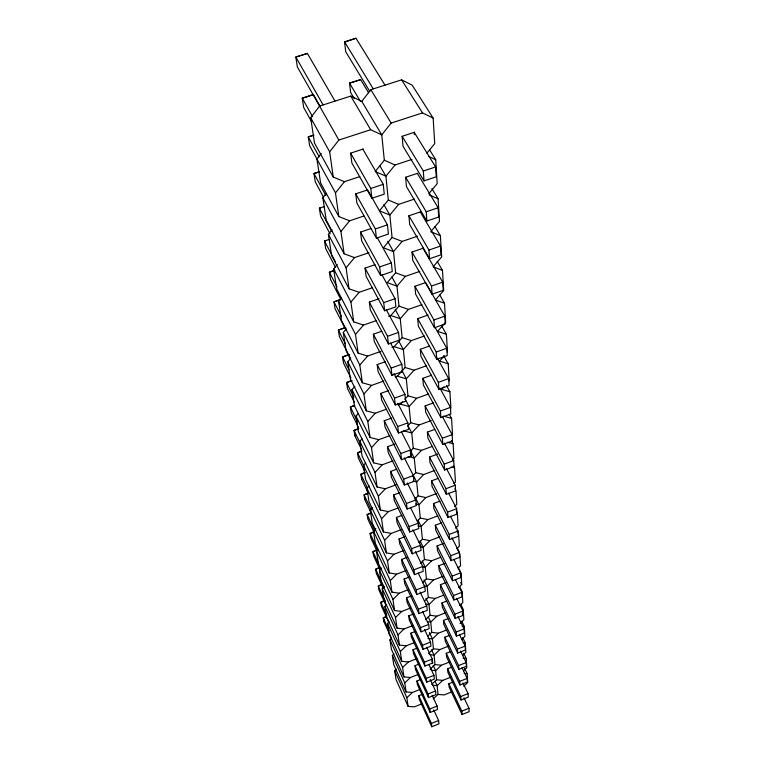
<?xml version="1.0" encoding="UTF-8"?>
<svg xmlns="http://www.w3.org/2000/svg" width="765" height="765" viewBox="0 0 765 765"><rect width="100%" height="100%" fill="white"/><g stroke="black" fill="none" stroke-linecap="round" stroke-linejoin="round"><path stroke-width="1.15" d="M361.616 449.734L354.874 435.859L355.362 434.185M368.261 493.09L361.635 479.244L362.103 477.647M371.446 513.564L364.809 499.602L365.268 498.044M391.211 637.771L383.829 621.582L384.422 619.545M359.799 176.619L344.413 181.697L333.234 177.04L314.52 143.065L310.676 117.753L319.569 106.067L350.743 96.103L361.769 101.363L381.764 134.86L384.317 160.229L375.185 171.542L385.914 176.189L388.314 200.028L379.44 210.815L389.825 215.042L392.082 237.475L383.447 247.774L393.497 251.628L395.629 272.78L387.233 282.62L396.968 286.129L398.976 306.115L390.8 315.534L388.62 316.299M321.262 153.44L316.94 159.005L320.554 182.806L338.828 216.571L349.624 220.808L363.977 215.998M361.769 101.363L370.853 89.677L401.625 79.847L412.201 85.192L433.162 118.116L434.73 143.638L426.841 153.21M333.234 177.04L329.677 151.824L338.857 140.052L370.652 129.734L381.764 134.86L391.154 123.079L422.519 112.904L433.162 118.116M368.988 252.689L354.52 257.614L344.087 253.76L326.244 220.234L322.84 197.81L326.349 193.392M338.828 216.571L335.481 192.895L344.413 181.697M372.622 287.659L359.148 292.307L349.041 288.807L331.608 255.548L328.395 234.386L332.115 229.777M344.087 253.76L340.941 231.489L349.624 220.808M411.914 159.416L395.036 164.982L385.914 176.189L380.014 166.091M376.609 320.497L363.509 325.068L353.717 321.883L336.676 288.912L333.636 268.907L337.269 264.499M349.041 288.807L346.076 267.807L354.52 257.614M414.544 199.043L398.68 204.36L389.825 215.042L383.896 204.685M428.888 193.583L437.178 183.686L435.715 159.703L429.538 149.768M380.903 351.365L367.64 356.05L358.144 353.153L341.477 320.497L338.599 301.553L341.429 298.168M353.717 321.883L350.915 302.051L359.148 292.307M417.508 236.184L402.122 241.415L393.497 251.628L387.721 241.338M383.896 380.989L371.551 385.397L362.333 382.768L346.019 350.427L343.294 332.469L346.335 328.902M431.422 230.839L439.493 221.391L438.106 198.804L431.909 188.611M358.144 353.153L355.486 334.401L363.509 325.068M419.784 271.393L405.354 276.366L396.968 286.129L391.89 276.949M386.191 409.294L375.261 413.243L366.301 410.843L350.332 378.838L347.74 361.788L350.714 358.364M362.333 382.768L359.818 365.001L367.64 356.05M421.907 304.671L408.414 309.385L400.248 318.728L402.151 337.633L394.176 346.669L391.967 347.453M389.921 435.62L378.78 439.684L370.069 437.504L354.434 405.842L351.976 389.634L354.874 386.335M366.301 410.843L363.92 393.994L371.551 385.397M424.432 335.978L411.312 340.616L403.346 349.586L405.154 367.496L397.379 376.17L395.132 376.973M393 460.836L382.137 464.833L373.655 462.854L358.336 431.536L355.993 416.112L358.364 413.463M370.069 437.504L367.802 421.505L375.261 413.243M426.268 365.842L414.056 370.212L406.292 378.818L407.994 395.821L404.962 399.158M396.433 484.656L385.321 488.787L377.069 486.989L362.055 456.017L359.827 441.319L362.141 438.766M398.221 404.953L400.411 404.159L402.686 401.654M444.341 355.868L439.598 361.08L448.204 363.815L449.256 380.951M373.655 462.854L371.503 447.64L378.78 439.684M428.563 393.994L416.657 398.288L409.084 406.569L410.7 422.72L407.735 425.933M398.125 507.96L388.362 511.613L380.32 509.997L365.603 479.368L363.471 465.34L365.737 462.882M443.853 386.803L441.539 389.309L449.916 391.795L450.91 408.08M377.069 486.989L375.022 472.502L382.137 464.833M431.259 420.549L419.124 424.977L411.733 432.942L413.272 448.3L410.059 451.742M401.281 529.629L391.269 533.406L383.428 531.943L368.998 501.668L366.961 488.271L369.17 485.89M380.32 509.997L378.369 496.179L385.321 488.787M432.235 446.397L421.477 450.356L414.257 458.034L415.72 472.665L412.584 475.983M403.824 550.513L394.042 554.233L386.392 552.904L372.23 522.983L370.289 510.178L372.727 507.587M383.428 531.943L381.563 518.756L388.362 511.613M434.721 470.446L423.724 474.53L416.657 481.94L418.063 495.892L414.984 499.086M375.864 528.615L373.463 531.12L375.328 543.38L389.222 572.956L396.691 574.142L406.263 570.48M452.402 460.138L453.999 458.484L453.1 443.719L451.407 440.573M386.392 552.904L384.604 540.31L391.269 533.406M436.595 493.559L425.856 497.585L418.952 504.737L420.291 518.058L417.279 521.147M378.293 562.916L376.514 551.173L378.073 549.557M453.875 483.528L455.433 481.921L454.573 467.836L453.473 465.761M389.222 572.956L387.52 560.908L394.042 554.233M437.819 515.849L427.893 519.588L421.132 526.511L422.414 539.229L419.105 542.595M410.241 608.146L401.673 611.474L394.539 610.518L381.142 581.639L379.43 570.384L381.725 568.032M454.515 506.621L456.801 504.298L455.978 490.853L454.907 488.806M412.87 625.54L404.006 628.993L397.025 628.151L383.867 599.607L382.232 588.801L384.479 586.526M407.994 589.834L399.234 593.21L391.938 592.139L390.303 580.606L396.691 574.142M439.54 536.934L429.844 540.625L423.227 547.31L424.451 559.483L420.396 563.556M455.596 528.213L458.111 525.689L457.327 512.837L456.236 510.733M413.846 642.83L406.244 645.813L399.416 645.067L386.488 616.858L384.919 606.482L386.602 604.799M394.539 610.518L392.971 599.473L399.234 593.21M440.583 557.341L431.709 560.745L425.225 567.219L426.401 578.875L422.423 582.825M456.896 548.591L459.363 546.143L458.608 533.846L457.011 530.728M416.906 658.617L408.395 661.974L401.721 661.314L389.012 633.439L387.492 623.465L389.146 621.83M397.025 628.151L395.524 617.546L401.673 611.474M443.27 576.246L433.497 580.004L427.147 586.286L428.266 597.455L424.374 601.28M458.149 568.108L460.568 565.727L459.841 553.956L457.221 548.811M418.197 674.443L410.47 677.503L403.93 676.929L391.431 649.389L389.978 639.789L391.603 638.201M399.416 645.067L397.982 634.893L404.006 628.993M443.71 595.17L435.209 598.469L428.983 604.56L430.064 615.27L425.474 619.727M458.56 587.568L461.716 584.508L461.018 573.215L457.824 566.894M420.042 689.428L412.459 692.459L406.052 691.952L393.765 664.737L392.359 655.5L393.956 653.951M401.721 661.314L400.334 651.541L406.244 645.813M445.641 612.755L436.844 616.179L430.743 622.088L427.348 621.649M427.501 636.499L431.776 632.378L438.422 633.191L447.037 629.805M459.717 605.488L462.815 602.514L462.156 591.68L459.536 586.468M421.821 703.867L414.372 706.85L408.099 706.42L396.012 679.521L394.654 670.618L396.222 669.117M403.93 676.929L402.6 667.529L408.395 661.974M438.422 633.191L432.435 638.928L428.008 638.402M428.39 653.616L433.43 648.806L439.942 649.523L448.386 646.196M460.081 623.418L463.877 619.803L463.236 609.399L460.673 604.245M406.052 691.952L404.771 682.915L410.47 677.503M439.942 649.523L434.061 655.108L429.72 654.649M430.073 669.279L435.017 664.603L441.395 665.234L449.065 662.194M461.486 639.626L464.891 636.413L464.279 626.42L461.668 621.123M408.099 706.42L406.865 697.718L412.459 692.459M441.395 665.234L435.629 670.666L431.374 670.255M431.69 684.35L436.547 679.808L442.792 680.362L451.398 676.929M462.529 655.509L465.866 652.382L465.283 642.772L462.71 637.541M442.792 680.362L437.131 685.631L432.961 685.287M433.248 698.866L438.02 694.448L444.149 694.916L451.532 691.962M463.533 670.79L466.813 667.759L466.239 658.502L463.724 653.339M463.695 686.253L467.711 682.552L467.166 673.649L464.594 668.333M334.946 100.98L307.387 53.426L295.816 57.04L297.365 66.966L338.857 140.052M385.063 85.25L355.974 38.25L345.933 41.712M319.885 105.895L313.44 94.564L304.738 97.566M358.221 80.564L360.592 79.579L368.567 92.756M438.613 720.515L438.957 723.853L431.785 726.75L431.412 723.422L438.613 720.515L433.726 709.91M468.974 708.256L469.184 711.641L462.06 714.51L461.821 711.144L468.974 708.256L463.963 697.756M437.121 706.047L437.475 709.518L430.169 712.454L429.777 709.002L437.121 706.047L432.149 695.308M468.075 693.616L468.285 697.125L461.037 700.042L460.779 696.542L468.075 693.616L462.968 682.982M431.785 726.75L419.22 699.191L418.79 695.777L422.863 694.151M462.06 714.51L449.16 687.219L448.864 683.767L452.909 682.151M435.572 691.005L435.945 694.61L428.486 697.594L428.075 694.008L435.572 691.005L430.207 679.492M467.138 678.392L467.358 682.036L459.956 685L459.698 681.366L467.138 678.392L461.936 667.635M430.169 712.454L417.384 684.56L416.935 681.022L420.052 679.779M461.037 700.042L447.898 672.416L447.592 668.83L451.704 667.195M433.956 675.361L434.338 679.119L426.727 682.151L426.306 678.402L433.956 675.361L428.993 664.766M466.162 662.557L466.392 666.353L458.847 669.365L458.579 665.579L466.162 662.557L460.549 651.025M428.486 697.594L415.472 669.356L415.013 665.674L419.239 664.001M459.956 685L446.588 657.039L446.263 653.32L450.461 651.656M432.273 659.076L432.674 662.987L424.91 666.057L424.47 662.165L432.273 659.076L426.717 647.276M465.139 646.081L465.388 650.03L457.68 653.081L457.403 649.141L465.139 646.081L459.421 634.405M430.523 642.112L430.944 646.176L423.007 649.303L422.548 645.239L430.523 642.112L424.565 629.547M464.087 628.916L464.336 633.028L456.476 636.126L456.179 632.024L464.087 628.916L457.948 616.485M426.727 682.151L413.483 653.559L413.004 649.734L417.327 648.031M458.847 669.365L445.22 641.06L444.886 637.188L449.17 635.505M424.91 666.057L411.417 637.111L410.92 633.133L415.328 631.412M457.68 653.081L443.805 624.441L443.461 620.415L447.831 618.703M411.513 595.897L406.483 597.838L407.028 602.16L421.027 631.833L429.136 628.658L428.696 624.412L422.624 611.694M446.387 582.423L440.411 584.737L440.783 589.107L455.213 618.455L463.246 615.309L462.978 611.015L456.724 598.431M421.027 631.833L420.549 627.596L428.696 624.412M455.213 618.455L454.907 614.171L462.978 611.015M386.813 616.064L383.265 617.967L383.829 621.582M386.22 616.819L383.265 617.967L389.194 630.953M426.784 605.937L427.243 610.374L418.962 613.597L418.465 609.169L426.784 605.937L420.081 591.986M461.831 592.33L462.108 596.815L453.903 600.009L453.578 595.533L461.831 592.33L455.443 579.602M423.007 649.303L409.275 619.994L408.749 615.854L413.674 613.941M456.476 636.126L442.323 607.133L441.969 602.944L446.846 601.041M384.441 600.41L380.827 602.323L381.41 606.071L388.754 622.098M384.843 600.774L380.827 602.323L386.727 615.184M424.795 586.64L425.273 591.278L416.801 594.548L416.284 589.92L424.795 586.64L418.187 573.004M460.626 572.822L460.913 577.508L452.526 580.75L452.192 576.074L460.626 572.822L453.817 559.339M382.385 584.527L378.293 586.095L378.905 589.978L385.876 605.115M404.455 536.887L399.091 538.923L399.703 543.848L414.544 574.63L423.208 571.312L422.71 566.454L415.452 551.594M441.721 522.791L435.333 525.211L435.754 530.183L451.092 560.611L459.669 557.322L459.373 552.416L451.876 537.728M418.962 613.597L404.695 583.561L404.13 579.048L409.265 577.078M453.903 600.009L439.177 570.308L438.794 565.746L444.895 563.403M414.544 574.63L413.999 569.791L422.71 566.454M451.092 560.611L450.738 555.725L459.373 552.416M381.984 584.173L378.293 586.095L385.292 601.261M325.756 240.573L324.503 241.042L325.68 248.558L335.481 267.32M420.53 545.33L421.056 550.408L412.182 553.784L411.608 548.725L420.53 545.33L412.861 529.743M458.053 531.063L458.369 536.198L449.591 539.545L449.227 534.419L458.053 531.063L450.394 516.193M379.43 567.314L375.672 569.246L376.294 573.281L383.236 588.266M379.842 567.649L375.672 569.246L384.135 587.482M416.801 594.548L402.256 564.14L401.663 559.425L406.913 557.427M452.526 580.75L437.504 550.685L437.102 545.923L443.346 543.542M399.569 492.765L393.573 494.993L394.252 500.396L409.705 531.943L418.79 528.51L418.245 523.183L410.413 507.415M438.24 478.364L431.546 480.85L432.015 486.311L448.013 517.465L457.011 514.07L456.676 508.687L448.567 493.109M376.782 549.806L372.938 551.737L373.597 555.935L380.148 570.002M377.193 550.121L372.938 551.737L391.938 592.139M374.018 531.598L370.097 533.53L370.786 537.9L376.81 550.762M374.439 531.904L370.097 533.53L378.178 550.733M409.705 531.943L409.103 526.636L418.245 523.183M448.013 517.465L447.63 512.101L456.676 508.687M415.844 499.956L416.418 505.55L407.114 509.031L406.483 503.456L415.844 499.956L407.305 482.935M455.232 485.22L455.577 490.872L446.368 494.324L445.966 488.692L455.232 485.22L446.387 468.409M412.182 553.784L397.035 522.619L396.394 517.465L401.893 515.4M449.591 539.545L433.927 508.744L433.487 503.542L440.018 501.085M371.149 512.655L367.152 514.596L367.86 519.139L387.52 560.908M371.58 512.942L367.152 514.596L374.697 530.575M404.389 484.972L403.719 479.12L413.32 475.553L413.932 481.424L404.389 484.972L388.257 452.67L387.501 446.722L394.864 444.025M453.712 460.578L454.075 466.507L444.628 470.016L444.207 464.097L453.712 460.578L444.408 443.098M368.166 492.928L364.073 494.869L364.809 499.602M368.032 493.396L364.073 494.869L371.245 509.949M365.058 472.368L360.87 474.31L361.635 479.244M364.915 472.827L360.87 474.31L367.525 488.194M391.785 418.006L384.24 420.74L385.024 426.994L401.52 459.679L411.312 456.074L410.671 449.887L401.501 431.976M433.688 402.811L425.149 405.909L425.694 412.22L442.811 444.475L452.498 440.908L452.115 434.663L442.591 416.982M407.114 509.031L391.326 477.111L390.609 471.441L396.758 469.175M446.368 494.324L430.007 462.796L429.519 457.078L437.637 454.075M401.52 459.679L400.822 453.511L410.671 449.887M442.811 444.475L442.361 438.249L452.115 434.663M388.553 390.619L380.807 393.401L381.639 399.98L398.498 433.038L408.558 429.375L407.888 422.863L397.724 403.251M431.556 375.194L422.796 378.331L423.37 384.977L440.889 417.585L450.843 413.951L450.432 407.382L439.875 388.037M361.807 450.929L357.523 452.87L358.326 458.015L364.561 470.934M361.654 451.36L357.523 452.87L364.685 467.692M444.628 470.016L427.903 438.125L427.386 432.12L434.673 429.461M398.498 433.038L397.762 426.545L407.888 422.863M440.889 417.585L440.42 411.025L450.432 407.382M385.378 361.692L377.193 364.599L378.063 371.541L395.323 404.962L405.651 401.233L404.943 394.358L393.994 373.492M429.318 346.096L420.32 349.289L420.922 356.289L438.871 389.242L449.093 385.55L448.663 378.618L437.274 358.039M358.795 428.41L354.032 430.475L354.874 435.859M358.259 428.945L354.032 430.475L360.812 444.389M354.3 405.354L350.389 407.076L351.269 412.698L358.527 427.52M354.711 405.526L350.389 407.076L357.685 421.936M395.323 404.962L394.539 398.106L404.943 394.358M438.871 389.242L438.374 382.328L448.663 378.618M381.783 331.255L373.377 334.2L374.295 341.534L391.957 375.319L402.581 371.522L401.835 364.264L390.619 343.169M428.104 314.998L417.709 318.651L418.34 326.033L436.739 359.33L447.238 355.582L446.789 348.257L435.113 327.468M351.565 380.54L346.574 382.596L347.492 388.486L354.367 402.38M352.101 380.635L346.574 382.596L353.87 397.331M391.957 375.319L391.135 368.07L401.835 364.264M436.739 359.33L436.222 352.024L446.789 348.257M398.546 332.431L399.34 340.109L388.41 343.973L387.539 336.304L398.546 332.431L386.287 309.701M434.482 327.716L433.937 319.98L444.809 316.155L425.636 282.581L414.946 286.282L415.615 294.095L434.482 327.716L445.287 323.901L444.809 316.155M348.697 354.558L342.577 356.959L343.533 363.126L350.944 377.967M349.615 354.482L342.577 356.959L348.955 369.715M375.099 264.68L365.068 268.113L366.1 276.318L384.642 310.772L395.907 306.851L395.065 298.704L381.926 274.721M423.418 248.147L412.019 252.048L412.727 260.31L432.101 294.238L443.222 290.365L442.715 282.151L423.035 248.281M345.694 327.334L338.388 330.088L339.392 336.552L350.533 358.632M345.608 327.573L338.388 330.088L345.311 343.781M388.41 343.973L370.317 309.844L369.342 302.089L379.077 298.713M384.642 310.772L383.724 302.644L395.065 298.704M432.101 294.238L431.517 286.043L442.715 282.151M340.435 299.488L333.989 301.879L335.041 308.668L345.876 329.887M340.329 299.689L333.989 301.879L341.601 316.767M391.374 262.911L392.263 271.565L380.654 275.553L379.679 266.918L391.374 262.911L377.145 237.399M440.497 246.081L441.032 254.802L429.567 258.742L428.945 250.04L440.497 246.081L420.272 211.943M333.827 270.6L329.371 272.235L330.48 279.368L340.798 299.354M334.793 270.389L329.371 272.235L337.002 286.99M376.409 238.125L388.391 234.061L387.444 224.862L367.582 189.902L355.744 193.832L356.901 203.079L376.409 238.125L375.376 228.936L355.744 193.832M417.747 173.234L405.641 177.26L406.435 186.564L426.88 221.028L438.699 217.021L438.135 207.755L417.336 173.368M329.093 239.445L324.503 241.042L335.453 261.926M380.654 275.553L361.635 240.793L360.545 232.082L370.987 228.563M429.567 258.742L409.677 224.537L408.931 215.768L420.664 211.809M375.376 228.936L387.444 224.862M426.88 221.028L426.22 211.771L438.135 207.755M363.289 149.003L350.628 153.134L351.862 162.983L371.895 198.269L384.269 194.138L383.255 184.327L362.859 149.137M414.64 132.221L402.141 136.304L402.992 146.211L424.011 180.884L436.222 176.82L435.62 166.942L414.219 132.355L414.381 134.564M371.895 198.269L370.786 188.477L383.255 184.327M424.011 180.884L423.313 171.025L435.62 166.942M324.589 206.464L319.378 208.185L320.611 216.103L330.078 233.956M319.273 171.781L313.975 173.521L315.276 181.879L323.672 197.466M319.349 171.838L313.975 173.521L325.785 195.381M320.678 207.764L319.378 208.185L331.694 231.326M313.717 135.128L308.266 136.887L309.643 145.733L335.481 192.895M313.803 135.252L308.266 136.887L319.187 156.777M357.169 80.899L349.509 83.098L350.638 92.508L354.252 98.609M313.44 94.564L302.223 98.13L303.686 107.483L311.738 121.951M360.592 79.579L349.509 83.098L360.43 101.42M307.387 53.426L295.816 57.04L323.05 104.786M369.868 91.571L345.751 51.791L344.556 41.817L355.974 38.25M303.667 97.91L302.223 98.13L312.636 116.749M464.126 673.363L467.166 673.649M463.131 658.177L466.239 658.502M463.169 642.524L465.283 642.772M462.117 626.143L464.279 626.42M430.064 615.27L436.844 616.179M425.512 604.073L428.983 604.56L425.933 598.24M428.266 597.455L435.209 598.469M424.106 585.818L427.147 586.286L424.04 579.889M426.401 578.875L433.497 580.004M423.15 566.875L425.225 567.219L422.175 560.984M424.451 559.483L431.709 560.745M420.042 546.736L423.227 547.31L420.119 541.008M422.414 539.229L429.844 540.625M417.872 525.871L421.132 526.511L417.958 520.124M420.291 518.058L427.893 519.588M415.605 504.03L418.952 504.737L415.299 497.47M418.063 495.892L425.856 497.585M413.224 481.166L416.657 481.94L404.35 457.843M415.72 472.665L423.724 474.53M408.089 456.533L414.257 458.034L410.451 450.604M451.245 467.033L454.573 467.836M413.272 448.3L421.477 450.356M403.289 430.743L411.733 432.942L407.974 425.684M447.42 442.237L453.1 443.719M410.7 422.72L419.124 424.977M400.411 404.159L409.084 406.569L405.24 399.234M443.384 416.122L451.551 418.398L452.498 433.898M407.994 395.821L416.657 398.288M397.379 376.17L406.292 378.818L401.941 370.623M405.154 367.496L414.056 370.212M394.176 346.669L403.346 349.586L398.909 341.305M402.151 337.633L411.312 340.616M390.8 315.534L400.248 318.728L395.132 309.337M447.506 352.388L446.397 334.334L437.551 331.341L445.66 322.295L444.494 303.236L439.76 295.003M398.976 306.115L408.414 309.385M444.494 303.236L435.39 299.966L443.719 290.528L442.486 270.389L437.197 261.343M395.629 272.78L405.354 276.366M442.486 270.389L433.114 266.794L441.663 256.944L440.363 235.639L434.931 226.526M392.082 237.475L402.122 241.415M430.695 231.699L440.363 235.639M388.314 200.028L398.68 204.36M429.127 194.912L438.106 198.804M384.317 160.229L395.036 164.982M428.505 156.376L435.715 159.703M401.625 79.847L422.519 112.904M344.556 41.817L373.167 88.769M402.141 136.304L423.313 171.025M370.853 89.677L391.154 123.079M405.641 177.26L426.22 211.771M350.743 96.103L370.652 129.734M408.931 215.768L428.945 250.04M412.019 252.048L431.517 286.043M350.628 153.134L370.786 188.477M441.778 326.177L446.397 334.334M414.946 286.282L433.937 319.98M443.69 355.725L448.204 363.815M310.676 117.753L329.677 151.824M417.709 318.651L436.222 352.024M446.502 385.589L449.916 391.795M360.545 232.082L379.679 266.918M420.32 349.289L438.374 382.328M449.323 414.305L451.551 418.398M365.068 268.113L383.724 302.644M422.796 378.331L440.42 411.025M322.84 197.81L340.941 231.489M425.149 405.909L442.361 438.249M369.342 302.089L387.539 336.304M328.395 234.386L346.076 267.807M427.386 432.12L444.207 464.097M373.377 334.2L391.135 368.07M333.636 268.907L350.915 302.051M429.519 457.078L445.966 488.692M377.193 364.599L394.539 398.106M431.546 480.85L447.63 512.101M338.599 301.553L355.486 334.401M380.807 393.401L397.762 426.545M410.241 453.97L411.312 456.074M433.487 503.542L449.227 534.419M343.294 332.469L359.818 365.001M384.24 420.74L400.822 453.511M435.333 525.211L450.738 555.725M460.664 582.414L461.716 584.508M347.74 361.788L363.92 393.994M387.501 446.722L403.719 479.12M437.102 545.923L452.192 576.074M351.976 389.634L367.802 421.505M438.794 565.746L453.578 595.533M462.213 613.214L463.246 615.309M390.609 471.441L406.483 503.456M440.411 584.737L454.907 614.171M355.993 416.112L371.503 447.64M393.573 494.993L409.103 526.636M441.969 602.944L456.179 632.024M359.827 441.319L375.022 472.502M396.394 517.465L411.608 548.725M443.461 620.415L457.403 649.141M399.091 538.923L413.999 569.791M363.471 465.34L378.369 496.179M444.886 637.188L458.579 665.579M401.663 559.425L416.284 589.92M446.263 653.32L459.698 681.366M366.961 488.271L381.563 518.756M428.257 616.886L430.743 622.088L431.776 632.378M447.592 668.83L460.779 696.542M404.13 579.048L418.465 609.169M429.385 632.512L432.435 638.928L433.43 648.806M370.289 510.178L384.604 540.31M448.864 683.767L461.821 711.144M431.565 649.82L434.061 655.108L435.017 664.603M406.483 597.838L420.549 627.596M431.67 660.845L432.674 662.987M433.172 665.435L435.629 670.666L436.547 679.808M408.749 615.854L422.548 645.239M376.514 551.173L390.303 580.606M435.122 681.338L437.131 685.631L438.02 694.448M410.92 633.133L424.47 662.165M379.43 570.384L392.971 599.473M413.004 649.734L426.306 678.402M382.232 588.801L395.524 617.546M415.013 665.674L428.075 694.008M384.919 606.482L397.982 634.893M416.935 681.022L429.777 709.002M387.492 623.465L400.334 651.541M418.79 695.777L431.412 723.422M389.978 639.789L402.6 667.529M392.359 655.5L404.771 682.915M394.654 670.618L406.865 697.718"/></g></svg>
